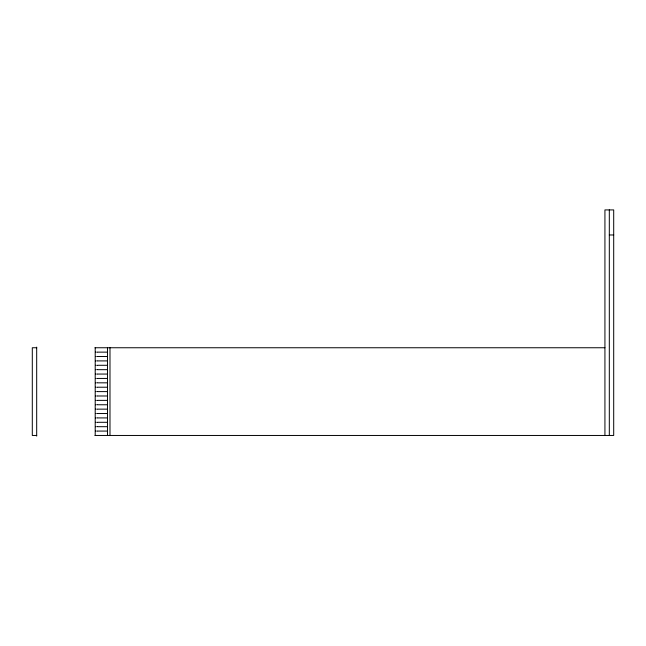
<?xml version="1.0" encoding="UTF-8"?>
<svg xmlns="http://www.w3.org/2000/svg" width="646" height="646" viewBox="0 0 646 646"><rect width="100%" height="100%" fill="white"/><g stroke="black" fill="none" stroke-linecap="round" stroke-linejoin="round"><path stroke-width="0.97" d="M609.315 234.974L613.7 234.974M36.685 347.75L32.3 347.75L32.3 435.461L36.685 435.461M94.954 347.75L604.931 347.75M95.438 352.135L95.85 352.135M96.843 352.135L97.271 352.135M97.74 352.135L107.163 352.135M95.438 356.519L95.85 356.519M96.843 356.519L97.271 356.519M97.74 356.519L107.163 356.519M95.438 360.904L95.85 360.904M96.843 360.904L97.271 360.904M97.74 360.904L107.163 360.904M95.438 365.289L95.85 365.289M96.843 365.289L97.271 365.289M97.74 365.289L107.163 365.289M95.438 369.673L95.85 369.673M96.843 369.673L97.271 369.673M97.74 369.673L107.163 369.673M95.438 374.058L95.85 374.058M96.843 374.058L97.271 374.058M97.74 374.058L107.163 374.058M95.438 378.443L95.85 378.443M96.843 378.443L97.271 378.443M97.74 378.443L107.163 378.443M95.438 382.828L95.85 382.828M96.843 382.828L97.271 382.828M97.74 382.828L107.163 382.828M95.438 387.22L95.85 387.22M96.843 387.22L97.271 387.22M97.74 387.22L107.163 387.22M95.438 391.605L95.85 391.605M96.843 391.605L97.271 391.605M97.74 391.605L107.163 391.605M95.438 395.99L95.85 395.99M96.843 395.99L97.271 395.99M97.74 395.99L107.163 395.99M95.438 400.375L95.85 400.375M96.843 400.375L97.271 400.375M97.74 400.375L107.163 400.375M95.438 404.759L95.85 404.759M96.843 404.759L97.271 404.759M97.74 404.759L107.163 404.759M95.438 409.144L95.85 409.144M96.843 409.144L97.271 409.144M97.74 409.144L107.163 409.144M95.438 413.529L95.85 413.529M96.843 413.529L97.271 413.529M97.74 413.529L107.163 413.529M95.438 417.914L95.85 417.914M96.843 417.914L97.271 417.914M97.74 417.914L107.163 417.914M95.438 422.298L95.85 422.298M96.843 422.298L97.271 422.298M97.74 422.298L107.163 422.298M95.438 426.691L95.85 426.691M96.843 426.691L97.271 426.691M97.74 426.691L107.163 426.691M95.438 431.076L95.85 431.076M96.843 431.076L97.271 431.076M97.74 431.076L107.163 431.076M94.954 435.461L613.7 435.461L613.7 209.918L604.931 209.918L604.931 435.461M609.315 209.918L609.315 435.461M109.99 347.75L109.99 435.461M107.478 347.75L107.478 435.461M95.204 347.75L95.204 435.461M36.685 347.12L36.685 436.082"/></g></svg>
